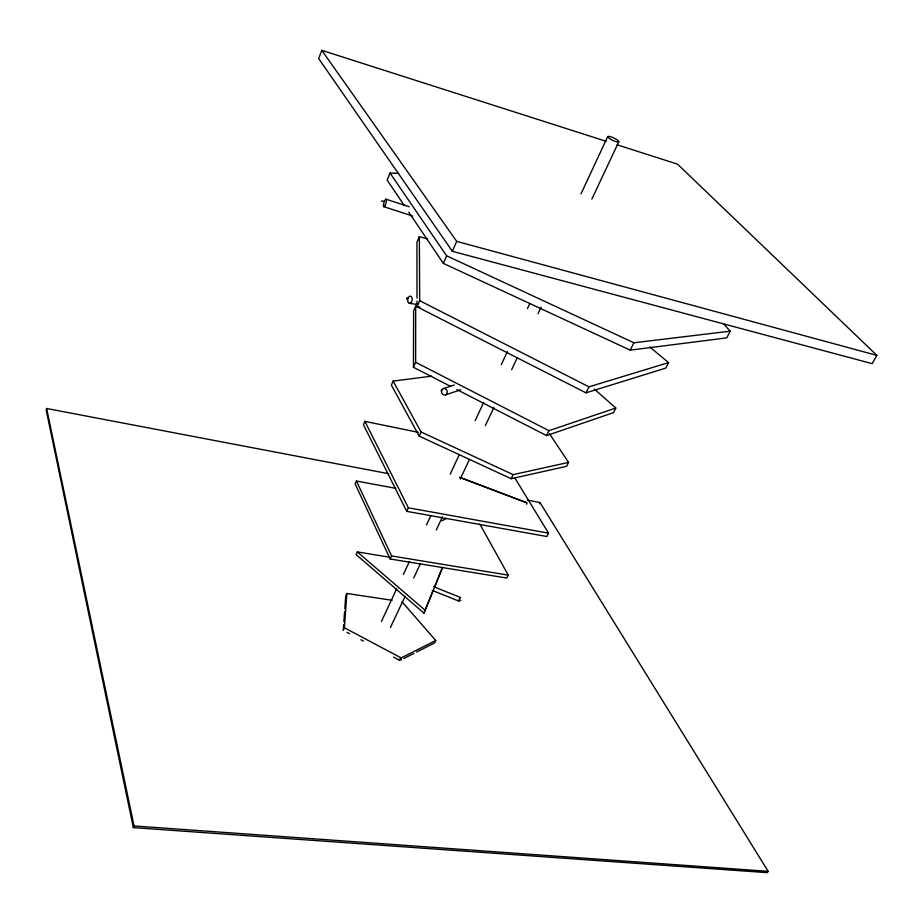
<?xml version="1.0" encoding="UTF-8"?>
<svg xmlns="http://www.w3.org/2000/svg" width="923" height="923" viewBox="0 0 923 923"><rect width="100%" height="100%" fill="white"/><g stroke="black" fill="none" stroke-linecap="round" stroke-linejoin="round"><path stroke-width="1.38" d="M450.551 386.333L413.435 367.285L415.638 362.289L415.685 306.078L419.884 307.117M413.435 367.285L413.642 310.751L415.685 306.078M343.644 624.64L343.229 630.363L344.406 627.778L346.863 593.477L392.09 600.273M343.852 621.767L344.579 611.753M344.787 608.892L345.721 596.004L346.863 593.477M458.962 600.423L458.904 601.115L460.127 597.643M526.745 504.246L526.618 502.781M388.721 473.718L46.623 408.485L46.15 409.835L133.35 827.608L767.313 872.662L768.155 871.324L539.99 502.55L527.264 500.128M606.099 141.288L321.804 50.338L318.654 58.53L452.351 251.287L872.154 363.65L876.85 355.367L677.517 164.132L617.095 144.807M459.273 599.442L459.712 598.392M389.714 557.227L357.328 551.919L356.128 554.608L423.98 613.126L432.979 590.858M434.571 586.924L441.979 568.591M423.98 613.126L442.694 567.299M398.632 173.328L390.025 173.039L387.118 180.054L403.986 205.044M133.35 827.608L134.054 825.947L46.623 408.485M427.695 238.942L419.354 236.692L416.942 242.299L417 298.164M418.281 432.345L364.908 421.361L363.443 424.718L406.731 511.354L546.843 536.517L548.539 533.148L514.872 477.976M649.85 347.036L668.587 362.601L665.771 368.104L586.001 392.852L417.011 306.759L419.677 300.667L419.354 236.692M723.482 323.811L730.255 331.172L726.736 337.876L630.201 350.14L443.328 263.367L446.64 255.821L390.025 173.039M431.572 376.18L393.117 381.095L391.364 385.099L419.204 436.129L511.169 478.714L566.618 466.311L568.568 462.4L549.554 433.868M452.351 251.287L456.7 241.376L321.804 50.338M395.771 488.348L356.451 481.021L355.159 483.964L390.164 559.003L506.785 578.052L508.25 575.121L479.856 524.102M419.204 436.129L421.084 431.987L393.117 381.095M406.731 511.354L408.37 507.8L364.908 421.361M390.164 559.003L391.583 555.934L356.451 481.021M381.441 621.444L396.648 588.851M403.339 574.51L409.431 561.484M426.461 524.979L430.718 515.853M450.193 474.145L459.319 454.589M475.137 420.692L483.652 402.44M501.293 364.643L507.385 351.605M527.46 308.582L529.894 303.367M580.994 193.865L607.761 136.512M390.429 627.513L405.116 596.27M413.689 578.029L420.426 563.711M436.348 529.86L442.463 516.834M460.219 479.072L469.403 459.539M485.325 425.676L493.897 407.447M511.654 369.685L517.157 357.962M537.971 313.693L541.04 307.186M591.851 199.103L618.791 141.807A6.126 1.327 25.1 0 0 611.199 136.904A6.126 1.327 25.1 0 0 609.826 138.785A6.126 1.327 25.1 0 0 618.791 141.807M401.978 601.761L435.737 640.481L401.159 657.914L399.936 660.487L393.625 657.141M511.169 478.714L513.153 474.63L568.568 462.4M435.737 640.481L434.525 642.985L416.585 652.053M456.954 389.61L546.554 435.598L548.966 430.672L615.814 408.024L594.377 389.079M586.001 392.852L588.966 386.841L668.587 362.601M539.424 503.681L539.99 502.55M630.201 350.14L633.882 342.779L730.255 331.172M615.814 408.024L613.495 412.639L546.554 435.598M403.778 658.537L414.023 653.357M441.921 520.757L445.555 518.934M445.624 394.859L460.589 389.818M443.363 388.595L454.266 385.006M460.196 600.458L460.808 600.481M134.054 825.947L768.155 871.324M409.408 303.367L417.9 304.521M391.583 555.934L508.25 575.121M408.37 507.8L548.539 533.148M456.7 241.376L876.85 355.367M383.887 206.694L412.593 216.017M386.01 199.183L409.235 206.775M460.727 477.745L526.918 502.839L459.492 477.272M433.648 586.705L460.369 597.423M432.172 590.385L458.904 601.115M421.084 431.987L513.153 474.63M446.64 255.821L633.882 342.779M419.677 300.667L588.966 386.841M415.638 362.289L548.966 430.672M344.406 627.778L401.159 657.914M347.002 632.37L349.529 633.709M360.87 639.731L363.385 641.07M357.328 551.919L425.284 610.403M408.797 212.186L443.328 263.367M417.011 301.036L417.011 306.759M398.701 659.807A1.777 1.281 -25.3 0 1 401.597 659.899M441.54 391.271A3.334 1.281 24.4 0 1 441.771 390.048M407.02 299.364A3.646 1.258 23.6 0 1 408.197 297.944M381.407 201.295A3.923 1.177 23.2 0 1 384.349 201.456M441.575 390.614A3.334 2.838 71.5 0 0 445.105 395.021A3.334 2.838 71.5 0 0 446.42 389.691A3.334 2.838 71.5 0 0 441.575 390.614M411.531 301.867A3.646 2.169 -82.5 0 0 410.447 296.145A3.646 2.169 -82.5 0 0 407.816 301.267A3.646 2.169 -82.5 0 0 411.531 301.867M384.972 205.587A3.923 1.061 -72.5 0 0 386.287 199.31A3.923 1.061 -72.5 0 0 383.587 203.914A3.923 1.061 -72.5 0 0 384.972 205.587"/></g></svg>
